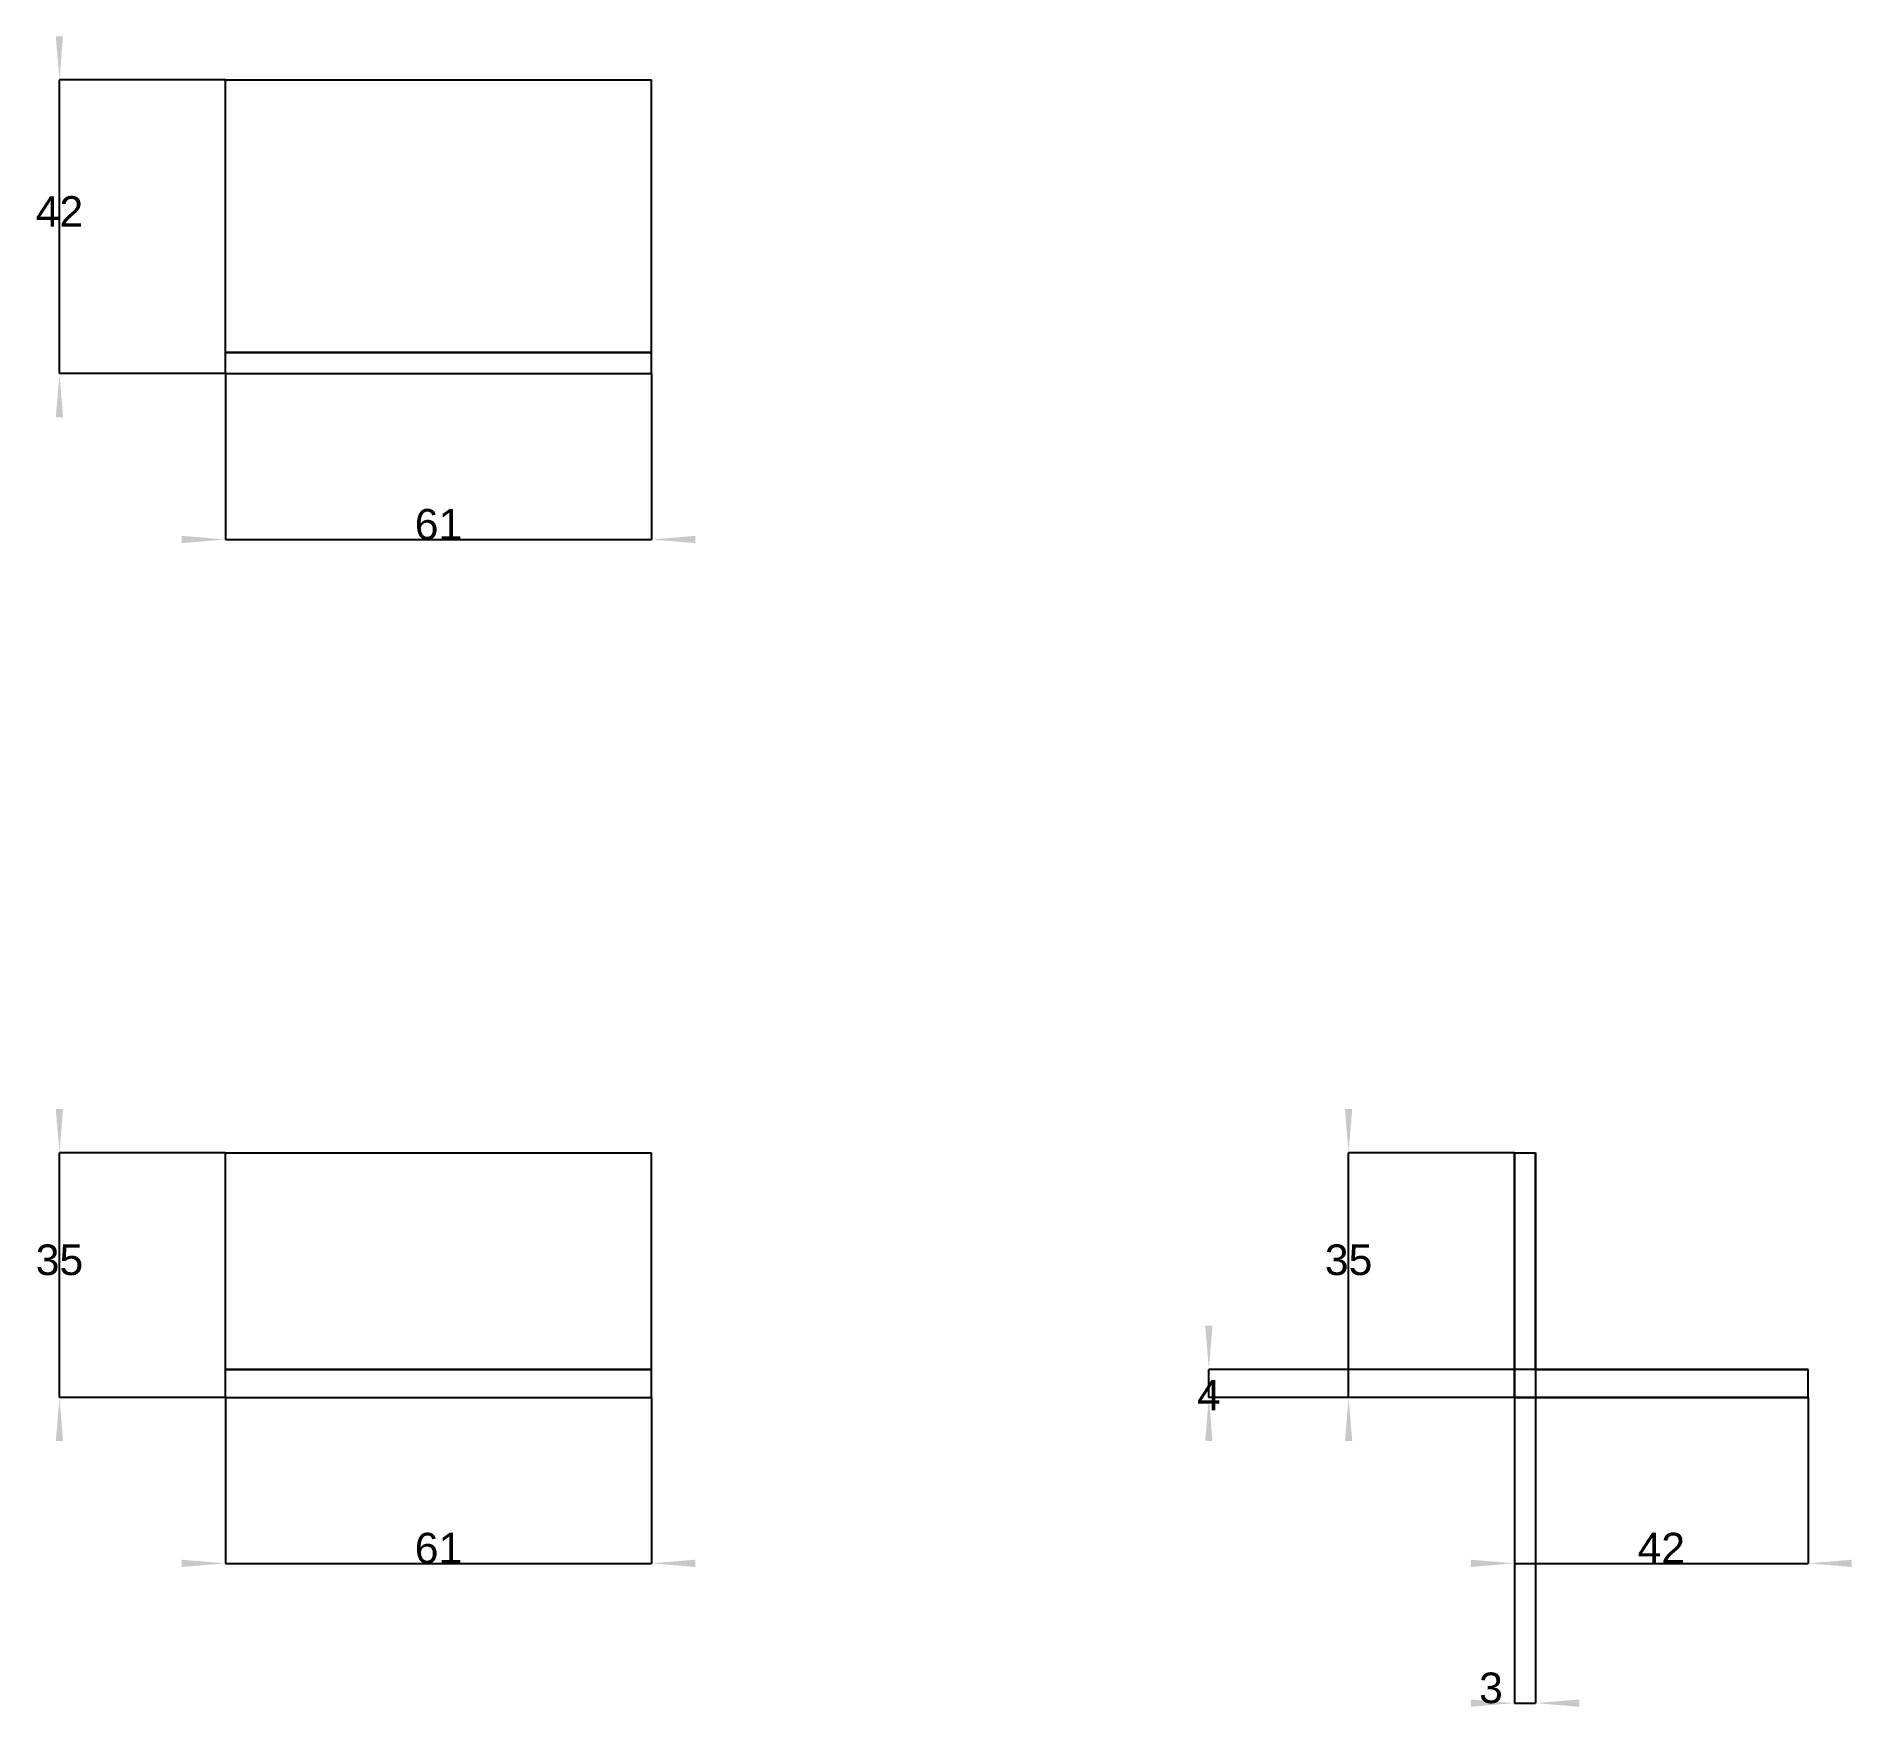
# Model space of a CAD drawing. Header units: millimetres. Extents: x 134 to 342, y 35 to 227.
import ezdxf
from ezdxf.enums import TextEntityAlignment as Align

# ---------------------------------------------------------------- set-up
doc = ezdxf.new("R2010")
doc.units = ezdxf.units.MM
doc.layers.get('0').update_dxf_attribs({"linetype": 'CONTINUOUS'})
for name, color, linetype in [('D', 7, 'CONTINUOUS'), ('D001', 7, 'CONTINUOUS'), ('D002', 7, 'CONTINUOUS'), ('D003', 7, 'CONTINUOUS'), ('D004', 7, 'CONTINUOUS'), ('D005', 7, 'CONTINUOUS'), ('D006', 7, 'CONTINUOUS'), ('D007', 7, 'CONTINUOUS'), ('Front', 7, 'CONTINUOUS'), ('Right', 7, 'CONTINUOUS'), ('Top', 7, 'CONTINUOUS')]:
    doc.layers.add(name, color=color, linetype=linetype)
doc.styles.get("Standard").update_dxf_attribs({"font": 'arial.ttf'})
doc.dimstyles.get("Standard").update_dxf_attribs({"dimscale": 0, "dimtxt": 2.5, "dimasz": 2.5, "dimexe": 1.25, "dimexo": 0.625, "dimtad": 1, "dimtxsty": 'STANDARD', "dimcen": 2.5, "dimazin": 3, "dimtfac": 1, "dimtmove": 0, "dimatfit": 3})

# ---------------------------------------------------------------- blocks, each defined once
blk = doc.blocks.new('*D')
at = {"color": 0}
for points in [[(150.6, 51.5833), (150.6, 52.4167), (155.6, 52)], [(209.4, 51.5833), (209.4, 52.4167), (204.4, 52)]]:
    blk.add_solid(points, dxfattribs=at)
at = {"layer": 'D'}
for p, q in [((155.6, 71), (155.6, 52)), ((204.4, 71), (204.4, 52)), ((155.6, 52), (204.4, 52))]:
    blk.add_line(p, q, dxfattribs=at)
blk.add_text('61', height=3.5, dxfattribs=at).set_placement((180, 52), align=Align.CENTER)
blk = doc.blocks.new('*D001')
at = {"color": 0}
for points in [[(136.183, 104), (137.017, 104), (136.6, 99)], [(136.183, 66), (137.017, 66), (136.6, 71)]]:
    blk.add_solid(points, dxfattribs=at)
at = {"layer": 'D001'}
for p, q in [((155.6, 99), (136.6, 99)), ((136.6, 71), (136.6, 99)), ((155.6, 71), (136.6, 71))]:
    blk.add_line(p, q, dxfattribs=at)
blk.add_text('35', height=3.5, dxfattribs=at).set_placement((136.6, 85), align=Align.CENTER)
blk = doc.blocks.new('*D002')
at = {"color": 0}
for points in [[(150.6, 168.783), (150.6, 169.617), (155.6, 169.2)], [(209.4, 168.783), (209.4, 169.617), (204.4, 169.2)]]:
    blk.add_solid(points, dxfattribs=at)
at = {"layer": 'D002'}
for p, q in [((155.6, 188.2), (155.6, 169.2)), ((204.4, 188.2), (204.4, 169.2)), ((155.6, 169.2), (204.4, 169.2))]:
    blk.add_line(p, q, dxfattribs=at)
blk.add_text('61', height=3.5, dxfattribs=at).set_placement((180, 169.2), align=Align.CENTER)
blk = doc.blocks.new('*D003')
at = {"color": 0}
for points in [[(136.183, 226.8), (137.017, 226.8), (136.6, 221.8)], [(136.183, 183.2), (137.017, 183.2), (136.6, 188.2)]]:
    blk.add_solid(points, dxfattribs=at)
at = {"layer": 'D003'}
for p, q in [((155.6, 221.8), (136.6, 221.8)), ((136.6, 188.2), (136.6, 221.8)), ((155.6, 188.2), (136.6, 188.2))]:
    blk.add_line(p, q, dxfattribs=at)
blk.add_text('42', height=3.5, dxfattribs=at).set_placement((136.6, 205), align=Align.CENTER)
blk = doc.blocks.new('*D004')
at = {"color": 0}
for points in [[(298.2, 51.5833), (298.2, 52.4167), (303.2, 52)], [(341.8, 51.5833), (341.8, 52.4167), (336.8, 52)]]:
    blk.add_solid(points, dxfattribs=at)
at = {"layer": 'D004'}
for p, q in [((303.2, 71), (303.2, 52)), ((336.8, 71), (336.8, 52)), ((303.2, 52), (336.8, 52))]:
    blk.add_line(p, q, dxfattribs=at)
blk.add_text('42', height=3.5, dxfattribs=at).set_placement((320, 52), align=Align.CENTER)
blk = doc.blocks.new('*D005')
at = {"color": 0}
for points in [[(283.783, 104), (284.617, 104), (284.2, 99)], [(283.783, 66), (284.617, 66), (284.2, 71)]]:
    blk.add_solid(points, dxfattribs=at)
at = {"layer": 'D005'}
for p, q in [((303.2, 99), (284.2, 99)), ((284.2, 71), (284.2, 99)), ((303.2, 71), (284.2, 71))]:
    blk.add_line(p, q, dxfattribs=at)
blk.add_text('35', height=3.5, dxfattribs=at).set_placement((284.2, 85), align=Align.CENTER)
blk = doc.blocks.new('*D006')
at = {"color": 0}
for points in [[(267.783, 79.2), (268.617, 79.2), (268.2, 74.2)], [(267.783, 66), (268.617, 66), (268.2, 71)]]:
    blk.add_solid(points, dxfattribs=at)
at = {"layer": 'D006'}
for p, q in [((336.8, 74.2), (268.2, 74.2)), ((268.2, 71), (268.2, 74.2)), ((336.8, 71), (268.2, 71))]:
    blk.add_line(p, q, dxfattribs=at)
blk.add_text('4', height=3.5, dxfattribs=at).set_placement((268.2, 69.5), align=Align.CENTER)
blk = doc.blocks.new('*D007')
at = {"color": 0}
for points in [[(298.2, 35.5833), (298.2, 36.4167), (303.2, 36)], [(310.6, 35.5833), (310.6, 36.4167), (305.6, 36)]]:
    blk.add_solid(points, dxfattribs=at)
at = {"layer": 'D007'}
for p, q in [((303.2, 99), (303.2, 36)), ((305.6, 99), (305.6, 36)), ((303.2, 36), (305.6, 36))]:
    blk.add_line(p, q, dxfattribs=at)
blk.add_text('3', height=3.5, dxfattribs=at).set_placement((300.5, 36), align=Align.CENTER)

msp = doc.modelspace()

# ---------------------------------------------------------------- linework, layer by layer
at = {"layer": 'Front'}
for p, q in [((155.6, 99), (204.4, 99)), ((155.6, 71), (155.6, 99)), ((155.6, 99), (204.4, 99)), ((155.6, 74.2), (155.6, 99)), ((204.4, 71), (204.4, 99)), ((204.4, 74.2), (204.4, 99)), ((204.4, 74.2), (155.6, 74.2)), ((155.6, 74.2), (204.4, 74.2)), ((155.6, 71), (155.6, 74.2)), ((204.4, 71), (204.4, 74.2)), ((155.6, 71), (204.4, 71)), ((155.6, 71), (204.4, 71))]:
    msp.add_line(p, q, dxfattribs=at)
at = {"layer": 'Right'}
for p, q in [((303.2, 99), (305.6, 99)), ((303.2, 71), (303.2, 99)), ((303.2, 99), (305.6, 99)), ((303.2, 71), (303.2, 99)), ((305.6, 74.2), (305.6, 99)), ((305.6, 74.2), (305.6, 99)), ((305.6, 74.2), (336.8, 74.2)), ((305.6, 74.2), (336.8, 74.2)), ((336.8, 71), (336.8, 74.2)), ((336.8, 71), (336.8, 74.2)), ((303.2, 71), (336.8, 71)), ((303.2, 71), (336.8, 71))]:
    msp.add_line(p, q, dxfattribs=at)
at = {"layer": 'Top'}
for p, q in [((155.6, 190.6), (155.6, 221.8)), ((155.6, 221.8), (204.4, 221.8)), ((155.6, 221.8), (204.4, 221.8)), ((155.6, 188.2), (155.6, 221.8)), ((204.4, 190.6), (204.4, 221.8)), ((204.4, 188.2), (204.4, 221.8)), ((155.6, 188.2), (155.6, 190.6)), ((155.6, 190.6), (204.4, 190.6)), ((204.4, 190.6), (155.6, 190.6)), ((204.4, 188.2), (204.4, 190.6)), ((155.6, 188.2), (204.4, 188.2)), ((155.6, 188.2), (204.4, 188.2))]:
    msp.add_line(p, q, dxfattribs=at)

# ---------------------------------------------------------------- dimensions: what is measured, and where the dimension line sits
at = {"layer": 'D'}
dim = msp.add_linear_dim(base=(180, 52), p1=(155.6, 71), p2=(204.4, 71), text='61', dimstyle='STANDARD', dxfattribs=at)
dim.commit()
dim.dimension.update_dxf_attribs({"geometry": '*D', "text_midpoint": (180, 57)})
at = {"layer": 'D001'}
dim = msp.add_linear_dim(base=(136.6, 85), p1=(155.6, 71), p2=(155.6, 99), angle=90, text='35', dimstyle='STANDARD', dxfattribs=at)
dim.commit()
dim.dimension.update_dxf_attribs({"geometry": '*D001', "text_midpoint": (141.6, 85)})
at = {"layer": 'D002'}
dim = msp.add_linear_dim(base=(180, 169.2), p1=(155.6, 188.2), p2=(204.4, 188.2), text='61', dimstyle='STANDARD', dxfattribs=at)
dim.commit()
dim.dimension.update_dxf_attribs({"geometry": '*D002', "text_midpoint": (180, 174.2)})
at = {"layer": 'D003'}
dim = msp.add_linear_dim(base=(136.6, 205), p1=(155.6, 188.2), p2=(155.6, 221.8), angle=90, text='42', dimstyle='STANDARD', dxfattribs=at)
dim.commit()
dim.dimension.update_dxf_attribs({"geometry": '*D003', "text_midpoint": (141.6, 205)})
at = {"layer": 'D004'}
dim = msp.add_linear_dim(base=(320, 52), p1=(303.2, 71), p2=(336.8, 71), text='42', dimstyle='STANDARD', dxfattribs=at)
dim.commit()
dim.dimension.update_dxf_attribs({"geometry": '*D004', "text_midpoint": (320, 57)})
at = {"layer": 'D005'}
dim = msp.add_linear_dim(base=(284.2, 85), p1=(303.2, 71), p2=(303.2, 99), angle=90, text='35', dimstyle='STANDARD', dxfattribs=at)
dim.commit()
dim.dimension.update_dxf_attribs({"geometry": '*D005', "text_midpoint": (289.2, 85)})
at = {"layer": 'D006'}
dim = msp.add_linear_dim(base=(268.2, 69.5), p1=(336.8, 71), p2=(336.8, 74.2), angle=90, text='4', dimstyle='STANDARD', dxfattribs=at)
dim.commit()
dim.dimension.update_dxf_attribs({"geometry": '*D006', "text_midpoint": (273.2, 69.5)})
at = {"layer": 'D007'}
dim = msp.add_linear_dim(base=(300.5, 36), p1=(303.2, 99), p2=(305.6, 99), text='3', dimstyle='STANDARD', dxfattribs=at)
dim.commit()
dim.dimension.update_dxf_attribs({"geometry": '*D007', "text_midpoint": (300.5, 41)})

doc.saveas('drawing.dxf')
